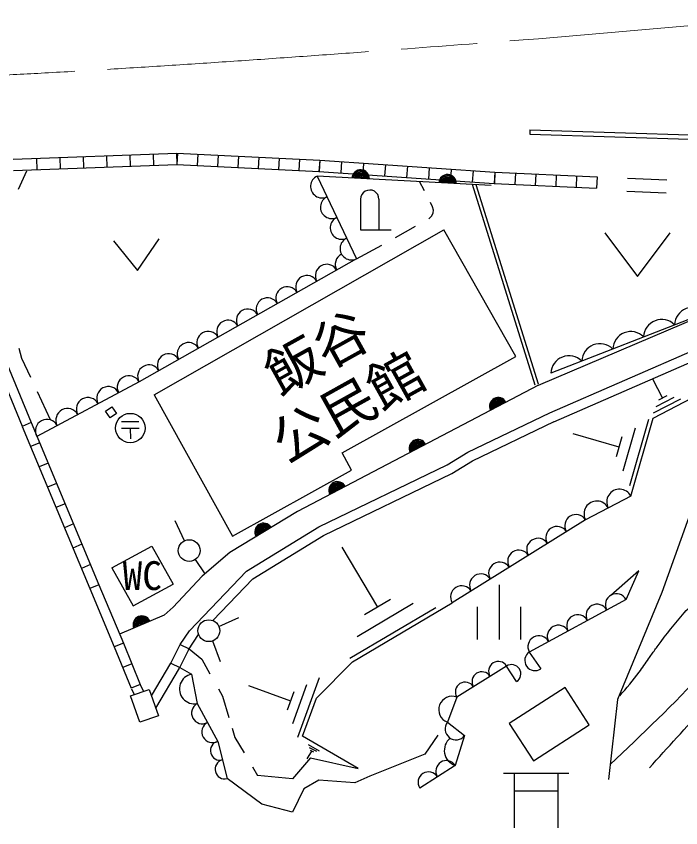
# Model space of a CAD drawing. Units: millimetres, scale not verified. Extents: x 40000 to 680000, y 20000 to 380000.
# Drawn here: x 437178 to 467652, y 252929 to 290117 of the extents above; entities that cross this region are included whole.
import ezdxf
from ezdxf.enums import TextEntityAlignment as Align

# ---------------------------------------------------------------- set-up
doc = ezdxf.new("R2010")
doc.units = ezdxf.units.MM
doc.header["$LTSCALE"] = 1000
doc.linetypes.add('CHAIN', pattern=[18.5, 12, -1.5, 3.5, -1.5])
for name, color, linetype, lineweight in [('M-BGD', 7, 'Continuous', 25), ('M-BMK', 2, 'CHAIN', 13), ('M-STR-HTXT', 7, 'Continuous', 13)]:
    doc.layers.add(name, color=color, linetype=linetype, lineweight=lineweight)
doc.styles.add('ＭＳ ゴシック', font='')
doc.styles.get('ＭＳ ゴシック').set_extended_font_data('MS Gothic')

msp = doc.modelspace()

# ---------------------------------------------------------------- linework, layer by layer
at = {"layer": 'M-BGD'}
for p, q in [((460730, 284918), (460723, 284718)), ((460730, 284918), (471899, 284553)), ((460723, 284718), (471894, 284353)), ((437040, 283563), (444547, 283844)), ((442386, 283763), (442405, 283243)), ((443455, 283803), (443474, 283283)), ((444524, 283843), (444544, 283324)), ((444569, 283843), (444544, 283324)), ((444547, 283844), (451096, 283525)), ((445501, 283798), (445476, 283278)), ((446434, 283752), (446409, 283233)), ((438109, 283603), (438128, 283083)), ((439178, 283643), (439198, 283123)), ((440247, 283683), (440267, 283163)), ((441317, 283723), (441336, 283203)), ((447366, 283707), (447341, 283187)), ((448299, 283661), (448274, 283142)), ((449231, 283616), (449206, 283097)), ((450164, 283571), (450139, 283051)), ((451096, 283525), (451060, 283006)), ((451096, 283525), (451071, 283006)), ((451096, 283525), (459131, 282964)), ((452101, 283455), (452065, 282936)), ((453105, 283385), (453069, 282866)), ((437056, 283043), (444544, 283324)), ((437276, 282188), (437660, 283035)), ((444544, 283324), (451071, 283006)), ((451060, 283006), (459102, 282445)), ((454110, 283315), (454073, 282796)), ((455114, 283245), (455078, 282726)), ((456118, 283175), (456082, 282656)), ((457123, 283104), (457086, 282586)), ((458127, 283034), (458091, 282516)), ((450978, 282789), (452776, 278998)), ((458952, 282355), (450978, 282789)), ((459131, 282964), (459095, 282445)), ((459131, 282964), (459108, 282445)), ((459131, 282964), (463811, 282756)), ((460067, 282923), (460044, 282403)), ((461003, 282881), (460980, 282362)), ((461939, 282839), (461916, 282320)), ((462875, 282798), (462852, 282278)), ((463811, 282756), (463788, 282237)), ((465215, 282703), (467007, 282619)), ((455901, 282112), (455677, 282550)), ((460981, 273216), (458105, 282401)), ((461125, 273261), (458265, 282392)), ((459102, 282445), (463788, 282237)), ((465183, 282104), (466986, 282020)), ((452970, 281732), (452970, 280332)), ((453810, 281733), (453810, 280333)), ((456271, 281386), (456172, 281579)), ((456314, 281226), (456271, 281386)), ((456300, 281110), (456314, 281226)), ((456093, 280838), (456111, 280848)), ((456111, 280848), (456242, 280965)), ((456242, 280965), (456300, 281110)), ((454573, 279984), (455489, 280498)), ((443499, 272772), (456788, 280336)), ((452970, 280332), (454370, 280333)), ((460094, 274528), (456788, 280336)), ((464164, 280192), (465664, 278192)), ((464164, 280192), (465664, 278192)), ((465664, 278192), (467164, 280192)), ((465664, 278192), (467164, 280192)), ((441631, 279821), (442739, 278467)), ((442739, 278467), (443729, 279910)), ((452776, 278998), (453939, 279628)), ((452776, 278998), (442813, 273363)), ((461121, 273210), (470205, 277083)), ((470205, 277083), (461696, 273758)), ((461651, 271945), (471812, 276379)), ((461831, 271533), (471966, 275955)), ((437436, 274432), (437308, 274892)), ((466381, 271694), (472485, 274891)), ((452120, 270109), (460094, 274528)), ((436750, 274209), (437866, 271497)), ((437844, 273559), (437436, 274432)), ((436326, 274056), (437449, 271326)), ((442813, 273363), (438118, 270862)), ((466356, 273502), (466816, 272622)), ((461121, 273210), (450070, 267427)), ((438750, 271618), (438146, 272911)), ((443499, 272772), (447089, 266292)), ((467326, 272652), (466506, 272222)), ((467006, 272722), (466626, 272522)), ((467646, 272572), (466386, 271922)), ((441271, 272015), (441558, 272216)), ((441486, 271709), (441271, 272015)), ((441772, 271910), (441486, 271709)), ((441558, 272216), (441772, 271910)), ((457881, 270136), (461651, 271945)), ((437866, 271497), (437450, 271324)), ((437866, 271497), (440968, 264061)), ((442007, 271542), (442807, 271547)), ((458096, 269740), (461845, 271539)), ((466166, 271642), (465296, 268602)), ((465364, 268130), (466381, 271694)), ((437450, 271324), (440552, 263888)), ((442008, 271242), (442808, 271247)), ((442408, 271245), (442411, 270745)), ((465556, 271242), (464996, 269272)), ((462696, 270992), (464816, 270392)), ((464946, 270842), (464686, 269932)), ((469422, 271091), (466781, 263708)), ((438253, 270567), (437838, 270394)), ((452556, 269322), (452120, 270109)), ((456942, 269559), (457881, 270136)), ((438641, 269638), (438226, 269465)), ((457158, 269164), (458096, 269740)), ((447089, 266292), (452556, 269322)), ((451047, 266724), (456942, 269559)), ((451263, 266329), (457158, 269164)), ((439029, 268708), (438614, 268535)), ((465364, 268130), (463281, 267039)), ((439417, 267779), (439001, 267606)), ((450070, 267427), (446967, 265547)), ((463281, 267039), (457174, 263231)), ((439804, 266849), (439389, 266676)), ((444897, 266083), (444472, 266988)), ((447740, 264682), (451047, 266724)), ((448025, 264329), (451263, 266329)), ((440192, 265920), (439777, 265747)), ((441561, 264839), (443398, 265837)), ((443398, 265837), (444373, 264096)), ((446967, 265547), (445709, 264454)), ((452116, 265792), (453746, 263032)), ((445389, 265216), (445830, 264559)), ((440580, 264991), (440165, 264817)), ((441561, 264839), (442536, 263098)), ((445709, 264454), (444378, 263031)), ((445122, 261961), (447740, 264682)), ((465736, 264702), (464440, 263580)), ((465145, 263388), (465736, 264702)), ((440968, 264061), (440552, 263888)), ((440968, 264061), (442091, 261392)), ((442536, 263098), (444373, 264096)), ((446193, 262425), (448025, 264329)), ((459322, 264059), (459322, 261559)), ((440553, 263887), (441676, 261217)), ((466781, 263708), (464749, 258807)), ((454336, 263382), (453156, 262682)), ((465145, 263388), (460701, 260983)), ((444378, 263031), (443957, 262677)), ((456416, 263012), (452476, 260682)), ((452593, 260527), (457174, 263231)), ((455376, 263202), (452816, 261682)), ((458322, 263059), (458322, 261559)), ((460322, 261559), (460322, 263059)), ((443957, 262677), (441916, 261800)), ((446468, 262159), (447385, 262559)), ((444699, 261326), (445122, 261961)), ((445073, 261077), (445543, 261781)), ((446185, 261491), (446533, 260554)), ((442091, 261392), (441674, 261222)), ((441674, 261222), (442447, 259321)), ((442091, 261392), (442864, 259491)), ((444272, 260467), (444699, 261326)), ((444675, 260267), (445102, 261126)), ((444699, 261326), (445102, 261126)), ((445102, 261126), (445682, 260656)), ((460701, 260983), (461233, 260212)), ((442477, 260441), (442061, 260272)), ((443384, 258970), (444272, 260467)), ((444272, 260467), (444675, 260267)), ((445682, 260656), (446057, 259988)), ((450950, 258864), (452593, 260527)), ((459667, 260339), (457384, 258916)), ((460122, 259628), (459667, 260339)), ((443576, 258411), (444659, 260237)), ((444675, 260267), (445218, 259966)), ((445218, 259966), (445477, 258619)), ((451076, 259802), (450076, 257062)), ((442424, 258978), (443280, 259272)), ((442864, 259491), (442447, 259321)), ((442457, 259298), (442583, 259033)), ((442864, 259491), (443011, 259180)), ((443280, 259272), (443697, 258056)), ((446447, 259291), (446634, 258958)), ((447836, 259442), (449756, 258742)), ((450496, 259482), (449846, 257692)), ((462355, 259358), (459789, 257704)), ((463457, 257649), (462355, 259358)), ((442841, 257763), (442424, 258978)), ((446634, 258958), (446930, 257979)), ((449906, 259152), (449606, 258322)), ((450309, 257122), (450950, 258864)), ((457384, 258916), (456948, 257768)), ((445477, 258619), (446416, 256889)), ((464749, 258807), (464331, 255142)), ((443697, 258056), (442841, 257763)), ((456948, 257768), (457740, 257156)), ((447076, 257496), (447206, 257068)), ((459789, 257704), (460891, 255995)), ((460891, 255995), (463457, 257649)), ((447206, 257068), (447628, 256361)), ((452864, 255649), (450309, 257122)), ((456506, 257172), (455918, 256307)), ((457740, 257156), (457311, 255786)), ((446416, 256889), (446844, 255181)), ((450566, 256742), (451076, 256452)), ((450616, 256612), (450946, 256432)), ((450526, 256082), (450736, 256442)), ((450656, 256482), (450806, 256402)), ((455918, 256307), (453399, 255291)), ((450672, 256128), (449854, 255170)), ((450672, 256128), (452864, 255649)), ((448009, 255721), (448245, 255327)), ((457311, 255786), (455680, 254744)), ((448434, 254013), (446844, 255181)), ((449854, 255170), (448245, 255327)), ((453399, 255291), (452700, 254982)), ((459524, 255429), (462524, 255429)), ((460024, 252929), (460024, 255429)), ((462024, 252929), (462024, 255429)), ((451061, 255105), (450373, 254719)), ((452700, 254982), (451061, 255105)), ((450373, 254719), (449853, 253646)), ((460024, 254629), (462024, 254629)), ((449853, 253646), (448434, 254013))]:
    msp.add_line(p, q, dxfattribs=at)
for centre, radius in [((442408, 271245), 675), ((445110, 265631), 500), ((446010, 261959), 500)]:
    msp.add_circle(centre, radius, dxfattribs=at)
for centre, radius, start, end in [((452971, 282681), 400, 356.8836, 176.8836), ((452971, 282681), 400, 356.8836, 176.8836), ((452971, 282681), 350, 356.8836, 176.8836), ((451202, 282315), 524, 115.3845, 295.3845), ((452971, 282681), 300, 356.8836, 176.8836), ((452971, 282681), 250, 356.8836, 176.8836), ((452971, 282681), 200, 356.8836, 176.8836), ((452971, 282681), 150, 356.8836, 176.8836), ((452971, 282681), 100, 356.8836, 176.8836), ((452971, 282681), 50, 356.8836, 176.8836), ((456958, 282464), 400, 356.8836, 176.8836), ((456958, 282464), 400, 356.8836, 176.8836), ((456958, 282464), 350, 356.8836, 176.8836), ((456958, 282464), 300, 356.8836, 176.8836), ((456958, 282464), 250, 356.8836, 176.8836), ((456958, 282464), 200, 356.8836, 176.8836), ((456958, 282464), 150, 356.8836, 176.8836), ((456958, 282464), 100, 356.8836, 176.8836), ((456958, 282464), 50, 356.8836, 176.8836), ((453390, 281733), 420, 0.0331, 180.0332), ((451652, 281368), 524, 115.3845, 295.3845), ((452102, 280420), 524, 115.3845, 295.3845), ((452552, 279472), 524, 115.3845, 295.3845), ((452324, 278742), 520, 115.8131, 209.4901), ((451418, 278230), 520, 29.4901, 209.4901), ((450512, 277717), 520, 29.4901, 209.4901), ((449606, 277205), 520, 29.4901, 209.4901), ((448700, 276693), 520, 29.4901, 209.4901), ((447795, 276181), 520, 29.4901, 209.4901), ((468197, 275945), 830, 44.7502, 177.9365), ((446889, 275668), 520, 29.4901, 209.4901), ((466779, 275391), 830, 44.7502, 177.9365), ((445983, 275156), 520, 29.4901, 209.4901), ((465361, 274837), 830, 44.7502, 177.9365), ((445077, 274644), 520, 29.4901, 209.4901), ((463943, 274282), 830, 44.7502, 177.9365), ((444171, 274132), 520, 29.4901, 209.4901), ((462525, 273728), 830, 44.7502, 177.9365), ((443265, 273619), 520, 29.4901, 209.4901), ((442343, 273113), 532, 28.0524, 208.0524), ((441404, 272613), 532, 28.0524, 208.0524), ((440465, 272112), 532, 28.0524, 208.0524), ((459279, 272246), 400, 27.622, 207.622), ((459279, 272246), 400, 27.622, 207.622), ((459279, 272246), 350, 27.622, 207.622), ((459279, 272246), 300, 27.622, 207.622), ((459279, 272246), 250, 27.622, 207.622), ((459279, 272246), 200, 27.622, 207.622), ((459279, 272246), 150, 27.622, 207.622), ((459279, 272246), 100, 27.622, 207.622), ((459279, 272246), 50, 27.622, 207.622), ((439526, 271612), 532, 28.0524, 208.0524), ((438588, 271112), 532, 28.0524, 208.0524), ((455596, 270318), 400, 27.622, 207.622), ((455596, 270318), 400, 27.622, 207.622), ((455596, 270318), 350, 27.622, 207.622), ((455596, 270318), 300, 27.622, 207.622), ((455596, 270318), 250, 27.622, 207.622), ((455596, 270318), 200, 27.622, 207.622), ((455596, 270318), 150, 27.622, 207.622), ((455596, 270318), 100, 27.622, 207.622), ((455596, 270318), 50, 27.622, 207.622), ((451912, 268391), 400, 27.622, 207.622), ((451912, 268391), 400, 27.622, 207.622), ((451912, 268391), 350, 27.622, 207.622), ((451912, 268391), 300, 27.622, 207.622), ((451912, 268391), 250, 27.622, 207.622), ((451912, 268391), 200, 27.622, 207.622), ((451912, 268391), 150, 27.622, 207.622), ((451912, 268391), 100, 27.622, 207.622), ((451912, 268391), 50, 27.622, 207.622), ((464843, 267857), 588, 27.64, 207.6401), ((463802, 267312), 588, 27.64, 207.6401), ((462845, 266767), 514, 31.9454, 211.9454), ((448519, 266487), 400, 31.2167, 211.2167), ((448519, 266487), 400, 31.2167, 211.2167), ((448519, 266487), 350, 31.2167, 211.2167), ((448519, 266487), 300, 31.2167, 211.2167), ((448519, 266487), 250, 31.2167, 211.2167), ((448519, 266487), 200, 31.2167, 211.2167), ((461973, 266223), 514, 31.9454, 211.9454), ((448519, 266487), 150, 31.2167, 211.2167), ((448519, 266487), 100, 31.2167, 211.2167), ((448519, 266487), 50, 31.2167, 211.2167), ((461100, 265679), 514, 31.9454, 211.9454), ((460228, 265135), 514, 31.9454, 211.9454), ((459355, 264591), 514, 31.9454, 211.9454), ((458483, 264047), 514, 31.9454, 211.9454), ((457610, 263503), 514, 31.9454, 211.9454), ((464701, 263148), 505, 28.422, 208.422), ((463812, 262667), 505, 28.422, 208.422), ((442936, 262239), 400, 23.2597, 203.2596), ((442936, 262239), 400, 23.2597, 203.2596), ((442936, 262239), 350, 23.2597, 203.2596), ((462923, 262186), 505, 28.422, 208.422), ((442936, 262239), 300, 23.2597, 203.2596), ((442936, 262239), 250, 23.2597, 203.2596), ((442936, 262239), 200, 23.2597, 203.2596), ((442936, 262239), 150, 23.2597, 203.2596), ((442936, 262239), 100, 23.2597, 203.2596), ((442936, 262239), 50, 23.2597, 203.2596), ((462035, 261705), 505, 28.422, 208.422), ((461146, 261223), 505, 28.422, 208.422), ((460967, 260598), 468, 124.578, 304.578), ((459287, 260102), 448, 31.9382, 211.9382), ((459894, 259983), 422, 302.5449, 122.5449), ((445347, 259293), 686, 100.8856, 280.8856), ((458526, 259628), 448, 31.9382, 211.9382), ((457764, 259153), 448, 31.9382, 211.9382), ((457166, 258342), 614, 69.2111, 249.2111), ((445712, 258186), 492, 118.4932, 298.4932), ((446181, 257321), 492, 118.4932, 298.4932), ((457344, 257462), 501, 142.3347, 322.3347), ((457526, 256471), 718, 128.1735, 252.6004), ((446523, 256462), 440, 104.072, 284.072), ((446737, 255608), 440, 104.072, 284.072), ((456903, 255525), 484, 32.5618, 212.5618), ((456087, 255004), 484, 32.5618, 212.5618)]:
    msp.add_arc(centre, radius, start, end, dxfattribs=at)
for points, knots in [([(464856, 258971), (465162, 259328), (465468, 259685), (465745, 260065), (465818, 260165), (465890, 260268), (465961, 260370), (466033, 260473), (466104, 260575), (466176, 260677), (466224, 260744), (466271, 260811), (466319, 260878), (466367, 260945), (466414, 261012), (466462, 261078), (466510, 261145), (466559, 261211), (466608, 261277), (466988, 261792), (467382, 262298), (467810, 262774), (468309, 263330), (468853, 263844), (469419, 264335), (470026, 264861), (470659, 265361), (471345, 265773), (471971, 266149), (472640, 266453), (473320, 266724), (474196, 267073), (475091, 267369), (476002, 267602), (476932, 267839), (477879, 268010), (478831, 268138), (480166, 268319), (481509, 268416), (482854, 268504), (485010, 268645), (487169, 268760), (489315, 268992), (491197, 269195), (493070, 269488), (494941, 269791), (499220, 270484), (503487, 271228), (507746, 272014), (510297, 272484), (512845, 272970), (515393, 273466), (517266, 273831), (519138, 274202), (521025, 274474), (522057, 274623), (523093, 274742), (524137, 274800), (525365, 274869), (526604, 274854), (527813, 274652), (528928, 274465), (530017, 274118), (531073, 273703), (532273, 273232), (533431, 272672), (534571, 272073), (535522, 271573), (536460, 271046), (537446, 270621), (538565, 270138), (539745, 269788), (540943, 269554), (542466, 269256), (544017, 269146), (545567, 269079), (548751, 268943), (551933, 268992), (555112, 268991), (559515, 268988), (563913, 268890), (568331, 268842), (569859, 268826), (571388, 268816), (572896, 268605), (573310, 268548), (573722, 268475), (574134, 268402)], [0, 0, 0, 0, 1, 1, 1, 2, 2, 2, 3, 3, 3, 4, 4, 4, 5, 5, 5, 6, 6, 6, 7, 7, 7, 8, 8, 8, 9, 9, 9, 10, 10, 10, 11, 11, 11, 12, 12, 12, 13, 13, 13, 14, 14, 14, 15, 15, 15, 16, 16, 16, 17, 17, 17, 18, 18, 18, 19, 19, 19, 20, 20, 20, 21, 21, 21, 22, 22, 22, 23, 23, 23, 24, 24, 24, 25, 25, 25, 26, 26, 26, 27, 27, 27, 28, 28, 28, 29, 29, 29, 29]), ([(464409, 255824), (465876, 257213), (467343, 258601), (468716, 260087), (469311, 260730), (469889, 261392), (470533, 261981), (471336, 262715), (472242, 263336), (473180, 263901), (473792, 264271), (474418, 264616), (475074, 264887), (475768, 265174), (476497, 265379), (477228, 265562), (478397, 265855), (479573, 266095), (480758, 266289), (482829, 266629), (484923, 266830), (487012, 267067), (489466, 267346), (491913, 267674), (494356, 268028), (497369, 268464), (500377, 268940), (503387, 269403), (505258, 269690), (507130, 269973), (508992, 270311), (510359, 270560), (511722, 270839), (513092, 271064), (514668, 271322), (516256, 271509), (517841, 271713), (519414, 271914), (520985, 272132), (522564, 272258), (523401, 272324), (524241, 272364), (525082, 272361), (526264, 272358), (527451, 272269), (528611, 272050), (529934, 271800), (531223, 271379), (532478, 270882), (533486, 270482), (534472, 270033), (535488, 269662), (536453, 269310), (537446, 269029), (538446, 268780), (539621, 268488), (540805, 268240), (542002, 268079), (543367, 267896), (544748, 267825), (546128, 267768), (550620, 267583), (555107, 267547), (559596, 267483), (562632, 267439), (565669, 267382), (568705, 267327), (570521, 267294), (572337, 267261), (574153, 267228)], [0, 0, 0, 0, 1, 1, 1, 2, 2, 2, 3, 3, 3, 4, 4, 4, 5, 5, 5, 6, 6, 6, 7, 7, 7, 8, 8, 8, 9, 9, 9, 10, 10, 10, 11, 11, 11, 12, 12, 12, 13, 13, 13, 14, 14, 14, 15, 15, 15, 16, 16, 16, 17, 17, 17, 18, 18, 18, 19, 19, 19, 20, 20, 20, 21, 21, 21, 22, 22, 22, 23, 23, 23, 23]), ([(466212, 255676), (467054, 256602), (467896, 257529), (468737, 258456), (469351, 259134), (469965, 259812), (470621, 260450), (471276, 261088), (471974, 261685), (472725, 262206), (473344, 262637), (474000, 263016), (474682, 263341), (475653, 263802), (476677, 264152), (477718, 264420), (478992, 264747), (480292, 264952), (481596, 265115), (483804, 265390), (486023, 265542), (488236, 265755), (490371, 265961), (492500, 266223), (494620, 266542), (498661, 267149), (502670, 267963), (506712, 268554), (508251, 268779), (509794, 268972), (511340, 269157), (512868, 269341), (514399, 269517), (515931, 269633), (518155, 269801), (520383, 269840), (522626, 269871), (524563, 269897), (526512, 269917), (528406, 269596), (529865, 269350), (531292, 268903), (532723, 268499), (533861, 268178), (535002, 267885), (536144, 267584), (537799, 267149), (539455, 266698), (541138, 266395), (542287, 266189), (543448, 266051), (544613, 265938), (545873, 265815), (547137, 265721), (548400, 265737), (549425, 265749), (550449, 265835), (551473, 265920)], [0, 0, 0, 0, 1, 1, 1, 2, 2, 2, 3, 3, 3, 4, 4, 4, 5, 5, 5, 6, 6, 6, 7, 7, 7, 8, 8, 8, 9, 9, 9, 10, 10, 10, 11, 11, 11, 12, 12, 12, 13, 13, 13, 14, 14, 14, 15, 15, 15, 16, 16, 16, 17, 17, 17, 18, 18, 18, 19, 19, 19, 19])]:
    msp.add_open_spline(points, degree=3, knots=knots, dxfattribs=at)
at = {"layer": 'M-BMK'}
msp.add_line((461131, 289084), (473009, 290117), dxfattribs=at)
msp.add_open_spline([(404393, 286172), (412335, 286436), (420278, 286699), (428217, 287031), (431641, 287173), (435065, 287329), (438486, 287517), (446041, 287933), (453586, 288508), (461131, 289084)], degree=3, knots=[0, 0, 0, 0, 1, 1, 1, 2, 2, 2, 3, 3, 3, 3], dxfattribs=at)

# ---------------------------------------------------------------- texts
at = {"layer": 'M-BGD', "style": 'ＭＳ ゴシック'}
msp.add_text('WC', height=1320, dxfattribs=at).set_placement((442058, 263427), align=Align.BOTTOM_LEFT)
at = {"layer": 'M-STR-HTXT', "style": 'ＭＳ ゴシック'}
for s, p in [('飯谷', (448794, 273495)), ('公民館', (449087, 270394))]:
    msp.add_text(s, height=1833, rotation=29.055, dxfattribs=at).set_placement(p, align=Align.MIDDLE_LEFT)

doc.saveas('drawing.dxf')
